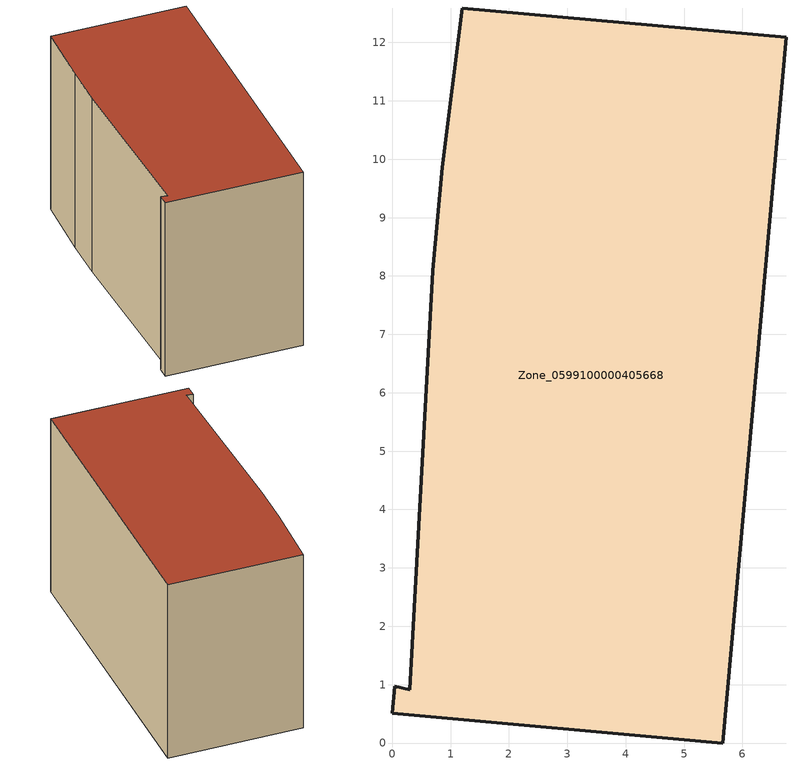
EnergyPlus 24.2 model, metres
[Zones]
Zone_0599100000405668
 floor ground (C_G): 0.3,0.92 0.69,8.09 0.85,9.86 1.2,12.59 6.75,12.09 5.66,0 0,0.51 0.04,0.97 z0
 wall outside (C_F): 5.66,0 6.75,12.09 1.2,12.59 0.85,9.86 0.69,8.09 0.3,0.92 0.04,0.97 0,0.51 5.66,0 z0:8.03
 roof outside (C_R): 1.2,12.59 0.85,9.86 0.69,8.09 0.3,0.92 0.04,0.97 0,0.51 5.66,0 6.75,12.09 z8.03
[BUILDING]
Pand.0599100000405668: North Axis=0; Terrain=City; Loads Convergence Tolerance Value=0.04; Temperature Convergence Tolerance Value=0.4; Solar Distribution=FullExterior; Maximum Number of Warmup Days=25; Minimum Number of Warmup Days=1
[Site:Location]
Rotterdam.The.Hague.AP_ZH_NLD Design_Conditions: Latitude=51.96; Longitude=4.45; Time Zone=1; Elevation=-4.5
[SITE:GROUNDTEMPERATURE:BUILDINGSURFACE]
18, 18, 18, 18, 18, 18, 18, 18, 18, 18, 18, 18
[MATERIAL] Thermal Absorptance=0.9; Solar Absorptance=0.7; Visible Absorptance=0.7
Name | Roughness | Thickness | Conductivity | Density | Specific Heat
G.TC.1992-2005 | MediumSmooth | 0.15 | 0.06 | 540 | 1210
F.TC.1992-2005 | Rough | 0.3 | 0.12 | 1920 | 840
R.TC.1992-2005 | MediumRough | 0.2 | 0.08 | 1500 | 1000
[CONSTRUCTION]
C_G: G.TC.1992-2005
C_F: F.TC.1992-2005
C_R: R.TC.1992-2005
[ZONE]
Zone_0599100000405668: Type=1; Multiplier=1; Ceiling Height=Autocalculate; Volume=Autocalculate; Floor Area=autocalculate; Part of Total Floor Area=Yes
[ZONEINFILTRATION:DESIGNFLOWRATE]
Infil_Zone_0599100000405668: Zone or ZoneList or Space or SpaceList=Zone_0599100000405668; Schedule=AlwaysOn; Design Flow Rate Calculation Method=Flow/Area; Flow Rate per Floor Area=0.0015; Constant Term Coefficient=1; Temperature Term Coefficient=0; Velocity Term Coefficient=0; Velocity Squared Term Coefficient=0
[HVACTEMPLATE:ZONE:IDEALLOADSAIRSYSTEM]
Zone_0599100000405668: Maximum Heating Supply Air Temperature=50; Minimum Cooling Supply Air Temperature=13; Maximum Heating Supply Air Humidity Ratio=0.0156; Minimum Cooling Supply Air Humidity Ratio=0.0077; Heating Limit=NoLimit; Cooling Limit=NoLimit; Dehumidification Control Type=ConstantSensibleHeatRatio; Cooling Sensible Heat Ratio=0.7; Dehumidification Setpoint=60; Humidification Control Type=None; Humidification Setpoint=30; Outdoor Air Method=None; Outdoor Air Flow Rate per Person=0.00944; Outdoor Air Flow Rate per Zone Floor Area=0; Outdoor Air Flow Rate per Zone=0; Demand Controlled Ventilation Type=None; Outdoor Air Economizer Type=NoEconomizer; Heat Recovery Type=None; Sensible Heat Recovery Effectiveness=0.7; Latent Heat Recovery Effectiveness=0.65
[ZONECONTROL:THERMOSTAT]
ThermostatControl_Zone_0599100000405668: Zone or ZoneList=Zone_0599100000405668; Control Type Schedule=DualSetpointControlType; Control 1=Thermostat_Zone_0599100000405668; Temperature Difference Between Cutout And Setpoint=0
[THERMOSTATSETPOINT:DUALSETPOINT]
Thermostat_Zone_0599100000405668: Heating Setpoint Temperature Schedule=HeatingSetpoint_Zone_0599100000405668; Cooling Setpoint Temperature Schedule=CoolingSetpoint_Zone_0599100000405668
[SCHEDULE:COMPACT]
HeatingSetpoint_Zone_0599100000405668: Through: 12/31, For: AllDays, Until: 24:00, 21
CoolingSetpoint_Zone_0599100000405668: Through: 12/31, For: AllDays, Until: 24:00, 24
DualSetpointControlType: Through: 12/31, For: AllDays, Until: 24:00, 4
AlwaysOn: Through: 12/31, For: AllDays, Until: 24:00, 1
